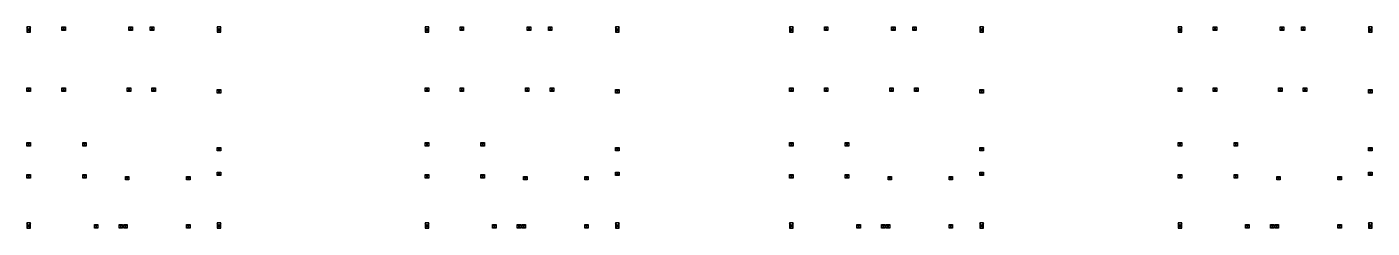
# Model space of a CAD drawing. Header units: inches. Extents: x -1202 to 6886, y 16 to 1359.
# Drawn here: x 3077 to 6886, y 72 to 643 of the extents above; entities that cross this region are included whole.
import ezdxf

# ---------------------------------------------------------------- set-up
doc = ezdxf.new("R2010")
doc.units = ezdxf.units.IN
doc.header["$MEASUREMENT"] = 0

msp = doc.modelspace()

# ---------------------------------------------------------------- linework, layer by layer
at = {"color": 5}
for p, q in [((3086.6, 628), (3076.6, 643)), ((3086.6, 643), (3076.6, 628)), ((3625.6, 628), (3615.6, 643)), ((3625.6, 643), (3615.6, 628)), ((4214.3, 628), (4204.3, 643)), ((4214.3, 643), (4204.3, 628)), ((4753.3, 628), (4743.3, 643)), ((4753.3, 643), (4743.3, 628)), ((5246.1, 628), (5236.1, 643)), ((5246.1, 643), (5236.1, 628)), ((5785.1, 628), (5775.1, 643)), ((5785.1, 643), (5775.1, 628)), ((6346.9, 628), (6336.9, 643)), ((6346.9, 643), (6336.9, 628)), ((6885.9, 628), (6875.9, 643)), ((6885.9, 643), (6875.9, 628)), ((3086.6, 72), (3076.6, 87)), ((3086.6, 87), (3076.6, 72)), ((3625.6, 72), (3615.6, 87)), ((3625.6, 87), (3615.6, 72)), ((4214.3, 72), (4204.3, 87)), ((4214.3, 87), (4204.3, 72)), ((4753.3, 72), (4743.3, 87)), ((4753.3, 87), (4743.3, 72)), ((5246.1, 72), (5236.1, 87)), ((5246.1, 87), (5236.1, 72)), ((5785.1, 72), (5775.1, 87)), ((5785.1, 87), (5775.1, 72)), ((6346.9, 72), (6336.9, 87)), ((6346.9, 87), (6336.9, 72)), ((6885.9, 72), (6875.9, 87)), ((6885.9, 87), (6875.9, 72))]:
    msp.add_line(p, q, dxfattribs=at)
at = {"color": 1}
for p, q in [((3185.6, 643), (3175.6, 633)), ((3175.6, 643), (3185.6, 633)), ((3375.6, 643), (3365.6, 633)), ((3365.6, 643), (3375.6, 633)), ((3435.6, 643), (3425.6, 633)), ((3425.6, 643), (3435.6, 633)), ((4313.3, 643), (4303.3, 633)), ((4303.3, 643), (4313.3, 633)), ((4503.3, 643), (4493.3, 633)), ((4493.3, 643), (4503.3, 633)), ((4563.3, 643), (4553.3, 633)), ((4553.3, 643), (4563.3, 633)), ((5345.1, 643), (5335.1, 633)), ((5335.1, 643), (5345.1, 633)), ((5535.1, 643), (5525.1, 633)), ((5525.1, 643), (5535.1, 633)), ((5595.1, 643), (5585.1, 633)), ((5585.1, 643), (5595.1, 633)), ((6445.9, 643), (6435.9, 633)), ((6435.9, 643), (6445.9, 633)), ((6635.9, 643), (6625.9, 633)), ((6625.9, 643), (6635.9, 633)), ((6695.9, 643), (6685.9, 633)), ((6685.9, 643), (6695.9, 633)), ((3086.6, 470), (3076.6, 460)), ((3076.6, 470), (3086.6, 460)), ((3185.6, 470), (3175.6, 460)), ((3175.6, 470), (3185.6, 460)), ((3370.6, 470), (3360.6, 460)), ((3360.6, 470), (3370.6, 460)), ((3440.6, 470), (3430.6, 460)), ((3430.6, 470), (3440.6, 460)), ((3625.6, 465), (3615.6, 455)), ((3615.6, 465), (3625.6, 455)), ((4214.3, 470), (4204.3, 460)), ((4204.3, 470), (4214.3, 460)), ((4313.3, 470), (4303.3, 460)), ((4303.3, 470), (4313.3, 460)), ((4498.3, 470), (4488.3, 460)), ((4488.3, 470), (4498.3, 460)), ((4568.3, 470), (4558.3, 460)), ((4558.3, 470), (4568.3, 460)), ((4753.3, 465), (4743.3, 455)), ((4743.3, 465), (4753.3, 455)), ((5246.1, 470), (5236.1, 460)), ((5236.1, 470), (5246.1, 460)), ((5345.1, 470), (5335.1, 460)), ((5335.1, 470), (5345.1, 460)), ((5530.1, 470), (5520.1, 460)), ((5520.1, 470), (5530.1, 460)), ((5600.1, 470), (5590.1, 460)), ((5590.1, 470), (5600.1, 460)), ((5785.1, 465), (5775.1, 455)), ((5775.1, 465), (5785.1, 455)), ((6346.9, 470), (6336.9, 460)), ((6336.9, 470), (6346.9, 460)), ((6445.9, 470), (6435.9, 460)), ((6435.9, 470), (6445.9, 460)), ((6630.9, 470), (6620.9, 460)), ((6620.9, 470), (6630.9, 460)), ((6700.9, 470), (6690.9, 460)), ((6690.9, 470), (6700.9, 460)), ((6885.9, 465), (6875.9, 455)), ((6875.9, 465), (6885.9, 455)), ((3086.6, 314.9), (3076.6, 304.9)), ((3076.6, 314.9), (3086.6, 304.9)), ((3244.6, 314.9), (3234.6, 304.9)), ((3234.6, 314.9), (3244.6, 304.9)), ((4214.3, 314.9), (4204.3, 304.9)), ((4204.3, 314.9), (4214.3, 304.9)), ((4372.3, 314.9), (4362.3, 304.9)), ((4362.3, 314.9), (4372.3, 304.9)), ((5246.1, 314.9), (5236.1, 304.9)), ((5236.1, 314.9), (5246.1, 304.9)), ((5404.1, 314.9), (5394.1, 304.9)), ((5394.1, 314.9), (5404.1, 304.9)), ((6346.9, 314.9), (6336.9, 304.9)), ((6336.9, 314.9), (6346.9, 304.9)), ((6504.9, 314.9), (6494.9, 304.9)), ((6494.9, 314.9), (6504.9, 304.9)), ((3625.6, 301), (3615.6, 291)), ((3615.6, 301), (3625.6, 291)), ((4753.3, 301), (4743.3, 291)), ((4743.3, 301), (4753.3, 291)), ((5785.1, 301), (5775.1, 291)), ((5775.1, 301), (5785.1, 291)), ((6885.9, 301), (6875.9, 291)), ((6875.9, 301), (6885.9, 291)), ((3625.6, 231), (3615.6, 221)), ((3615.6, 231), (3625.6, 221)), ((4753.3, 231), (4743.3, 221)), ((4743.3, 231), (4753.3, 221)), ((5785.1, 231), (5775.1, 221)), ((5775.1, 231), (5785.1, 221)), ((6885.9, 231), (6875.9, 221)), ((6875.9, 231), (6885.9, 221)), ((3086.6, 224), (3076.6, 214)), ((3076.6, 224), (3086.6, 214)), ((3244.6, 224), (3234.6, 214)), ((3234.6, 224), (3244.6, 214)), ((3365.6, 219), (3355.6, 209)), ((3355.6, 219), (3365.6, 209)), ((3538.6, 219), (3528.6, 209)), ((3528.6, 219), (3538.6, 209)), ((4214.3, 224), (4204.3, 214)), ((4204.3, 224), (4214.3, 214)), ((4372.3, 224), (4362.3, 214)), ((4362.3, 224), (4372.3, 214)), ((4493.3, 219), (4483.3, 209)), ((4483.3, 219), (4493.3, 209)), ((4666.3, 219), (4656.3, 209)), ((4656.3, 219), (4666.3, 209)), ((5246.1, 224), (5236.1, 214)), ((5236.1, 224), (5246.1, 214)), ((5404.1, 224), (5394.1, 214)), ((5394.1, 224), (5404.1, 214)), ((5525.1, 219), (5515.1, 209)), ((5515.1, 219), (5525.1, 209)), ((5698.1, 219), (5688.1, 209)), ((5688.1, 219), (5698.1, 209)), ((6346.9, 224), (6336.9, 214)), ((6336.9, 224), (6346.9, 214)), ((6504.9, 224), (6494.9, 214)), ((6494.9, 224), (6504.9, 214)), ((6625.9, 219), (6615.9, 209)), ((6615.9, 219), (6625.9, 209)), ((6798.9, 219), (6788.9, 209)), ((6788.9, 219), (6798.9, 209)), ((3277.6, 82), (3267.6, 72)), ((3267.6, 82), (3277.6, 72)), ((3347.6, 82), (3337.6, 72)), ((3337.6, 82), (3347.6, 72)), ((3360.6, 82), (3350.6, 72)), ((3350.6, 82), (3360.6, 72)), ((3538.6, 82), (3528.6, 72)), ((3528.6, 82), (3538.6, 72)), ((4405.3, 82), (4395.3, 72)), ((4395.3, 82), (4405.3, 72)), ((4475.3, 82), (4465.3, 72)), ((4465.3, 82), (4475.3, 72)), ((4488.3, 82), (4478.3, 72)), ((4478.3, 82), (4488.3, 72)), ((4666.3, 82), (4656.3, 72)), ((4656.3, 82), (4666.3, 72)), ((5437.1, 82), (5427.1, 72)), ((5427.1, 82), (5437.1, 72)), ((5507.1, 82), (5497.1, 72)), ((5497.1, 82), (5507.1, 72)), ((5520.1, 82), (5510.1, 72)), ((5510.1, 82), (5520.1, 72)), ((5698.1, 82), (5688.1, 72)), ((5688.1, 82), (5698.1, 72)), ((6537.9, 82), (6527.9, 72)), ((6527.9, 82), (6537.9, 72)), ((6607.9, 82), (6597.9, 72)), ((6597.9, 82), (6607.9, 72)), ((6620.9, 82), (6610.9, 72)), ((6610.9, 82), (6620.9, 72)), ((6798.9, 82), (6788.9, 72)), ((6788.9, 82), (6798.9, 72))]:
    msp.add_line(p, q, dxfattribs=at)
at = {"color": 5}
for points in [[(3076.6, 628), (3086.6, 628), (3086.6, 643), (3076.6, 643)], [(3615.6, 628), (3625.6, 628), (3625.6, 643), (3615.6, 643)], [(4204.3, 628), (4214.3, 628), (4214.3, 643), (4204.3, 643)], [(4743.3, 628), (4753.3, 628), (4753.3, 643), (4743.3, 643)], [(5236.1, 628), (5246.1, 628), (5246.1, 643), (5236.1, 643)], [(5775.1, 628), (5785.1, 628), (5785.1, 643), (5775.1, 643)], [(6336.9, 628), (6346.9, 628), (6346.9, 643), (6336.9, 643)], [(6875.9, 628), (6885.9, 628), (6885.9, 643), (6875.9, 643)], [(3076.6, 72), (3086.6, 72), (3086.6, 87), (3076.6, 87)], [(3615.6, 72), (3625.6, 72), (3625.6, 87), (3615.6, 87)], [(4204.3, 72), (4214.3, 72), (4214.3, 87), (4204.3, 87)], [(4743.3, 72), (4753.3, 72), (4753.3, 87), (4743.3, 87)], [(5236.1, 72), (5246.1, 72), (5246.1, 87), (5236.1, 87)], [(5775.1, 72), (5785.1, 72), (5785.1, 87), (5775.1, 87)], [(6336.9, 72), (6346.9, 72), (6346.9, 87), (6336.9, 87)], [(6875.9, 72), (6885.9, 72), (6885.9, 87), (6875.9, 87)]]:
    msp.add_lwpolyline(points, close=True, dxfattribs=at)
at = {"color": 1}
for points in [[(3185.6, 633), (3175.6, 633), (3175.6, 643), (3185.6, 643)], [(3375.6, 633), (3365.6, 633), (3365.6, 643), (3375.6, 643)], [(3435.6, 633), (3425.6, 633), (3425.6, 643), (3435.6, 643)], [(4313.3, 633), (4303.3, 633), (4303.3, 643), (4313.3, 643)], [(4503.3, 633), (4493.3, 633), (4493.3, 643), (4503.3, 643)], [(4563.3, 633), (4553.3, 633), (4553.3, 643), (4563.3, 643)], [(5345.1, 633), (5335.1, 633), (5335.1, 643), (5345.1, 643)], [(5535.1, 633), (5525.1, 633), (5525.1, 643), (5535.1, 643)], [(5595.1, 633), (5585.1, 633), (5585.1, 643), (5595.1, 643)], [(6445.9, 633), (6435.9, 633), (6435.9, 643), (6445.9, 643)], [(6635.9, 633), (6625.9, 633), (6625.9, 643), (6635.9, 643)], [(6695.9, 633), (6685.9, 633), (6685.9, 643), (6695.9, 643)], [(3086.6, 460), (3076.6, 460), (3076.6, 470), (3086.6, 470)], [(3185.6, 460), (3175.6, 460), (3175.6, 470), (3185.6, 470)], [(3370.6, 460), (3360.6, 460), (3360.6, 470), (3370.6, 470)], [(3440.6, 460), (3430.6, 460), (3430.6, 470), (3440.6, 470)], [(3625.6, 455), (3615.6, 455), (3615.6, 465), (3625.6, 465)], [(4214.3, 460), (4204.3, 460), (4204.3, 470), (4214.3, 470)], [(4313.3, 460), (4303.3, 460), (4303.3, 470), (4313.3, 470)], [(4498.3, 460), (4488.3, 460), (4488.3, 470), (4498.3, 470)], [(4568.3, 460), (4558.3, 460), (4558.3, 470), (4568.3, 470)], [(4753.3, 455), (4743.3, 455), (4743.3, 465), (4753.3, 465)], [(5246.1, 460), (5236.1, 460), (5236.1, 470), (5246.1, 470)], [(5345.1, 460), (5335.1, 460), (5335.1, 470), (5345.1, 470)], [(5530.1, 460), (5520.1, 460), (5520.1, 470), (5530.1, 470)], [(5600.1, 460), (5590.1, 460), (5590.1, 470), (5600.1, 470)], [(5785.1, 455), (5775.1, 455), (5775.1, 465), (5785.1, 465)], [(6346.9, 460), (6336.9, 460), (6336.9, 470), (6346.9, 470)], [(6445.9, 460), (6435.9, 460), (6435.9, 470), (6445.9, 470)], [(6630.9, 460), (6620.9, 460), (6620.9, 470), (6630.9, 470)], [(6700.9, 460), (6690.9, 460), (6690.9, 470), (6700.9, 470)], [(6885.9, 455), (6875.9, 455), (6875.9, 465), (6885.9, 465)], [(3086.6, 304.9), (3076.6, 304.9), (3076.6, 314.9), (3086.6, 314.9)], [(3244.6, 304.9), (3234.6, 304.9), (3234.6, 314.9), (3244.6, 314.9)], [(4214.3, 304.9), (4204.3, 304.9), (4204.3, 314.9), (4214.3, 314.9)], [(4372.3, 304.9), (4362.3, 304.9), (4362.3, 314.9), (4372.3, 314.9)], [(5246.1, 304.9), (5236.1, 304.9), (5236.1, 314.9), (5246.1, 314.9)], [(5404.1, 304.9), (5394.1, 304.9), (5394.1, 314.9), (5404.1, 314.9)], [(6346.9, 304.9), (6336.9, 304.9), (6336.9, 314.9), (6346.9, 314.9)], [(6504.9, 304.9), (6494.9, 304.9), (6494.9, 314.9), (6504.9, 314.9)], [(3625.6, 291), (3615.6, 291), (3615.6, 301), (3625.6, 301)], [(4753.3, 291), (4743.3, 291), (4743.3, 301), (4753.3, 301)], [(5785.1, 291), (5775.1, 291), (5775.1, 301), (5785.1, 301)], [(6885.9, 291), (6875.9, 291), (6875.9, 301), (6885.9, 301)], [(3625.6, 221), (3615.6, 221), (3615.6, 231), (3625.6, 231)], [(4753.3, 221), (4743.3, 221), (4743.3, 231), (4753.3, 231)], [(5785.1, 221), (5775.1, 221), (5775.1, 231), (5785.1, 231)], [(6885.9, 221), (6875.9, 221), (6875.9, 231), (6885.9, 231)], [(3086.6, 214), (3076.6, 214), (3076.6, 224), (3086.6, 224)], [(3244.6, 214), (3234.6, 214), (3234.6, 224), (3244.6, 224)], [(3365.6, 209), (3355.6, 209), (3355.6, 219), (3365.6, 219)], [(3538.6, 209), (3528.6, 209), (3528.6, 219), (3538.6, 219)], [(4214.3, 214), (4204.3, 214), (4204.3, 224), (4214.3, 224)], [(4372.3, 214), (4362.3, 214), (4362.3, 224), (4372.3, 224)], [(4493.3, 209), (4483.3, 209), (4483.3, 219), (4493.3, 219)], [(4666.3, 209), (4656.3, 209), (4656.3, 219), (4666.3, 219)], [(5246.1, 214), (5236.1, 214), (5236.1, 224), (5246.1, 224)], [(5404.1, 214), (5394.1, 214), (5394.1, 224), (5404.1, 224)], [(5525.1, 209), (5515.1, 209), (5515.1, 219), (5525.1, 219)], [(5698.1, 209), (5688.1, 209), (5688.1, 219), (5698.1, 219)], [(6346.9, 214), (6336.9, 214), (6336.9, 224), (6346.9, 224)], [(6504.9, 214), (6494.9, 214), (6494.9, 224), (6504.9, 224)], [(6625.9, 209), (6615.9, 209), (6615.9, 219), (6625.9, 219)], [(6798.9, 209), (6788.9, 209), (6788.9, 219), (6798.9, 219)], [(3277.6, 72), (3267.6, 72), (3267.6, 82), (3277.6, 82)], [(3347.6, 72), (3337.6, 72), (3337.6, 82), (3347.6, 82)], [(3360.6, 72), (3350.6, 72), (3350.6, 82), (3360.6, 82)], [(3538.6, 72), (3528.6, 72), (3528.6, 82), (3538.6, 82)], [(4405.3, 72), (4395.3, 72), (4395.3, 82), (4405.3, 82)], [(4475.3, 72), (4465.3, 72), (4465.3, 82), (4475.3, 82)], [(4488.3, 72), (4478.3, 72), (4478.3, 82), (4488.3, 82)], [(4666.3, 72), (4656.3, 72), (4656.3, 82), (4666.3, 82)], [(5437.1, 72), (5427.1, 72), (5427.1, 82), (5437.1, 82)], [(5507.1, 72), (5497.1, 72), (5497.1, 82), (5507.1, 82)], [(5520.1, 72), (5510.1, 72), (5510.1, 82), (5520.1, 82)], [(5698.1, 72), (5688.1, 72), (5688.1, 82), (5698.1, 82)], [(6537.9, 72), (6527.9, 72), (6527.9, 82), (6537.9, 82)], [(6607.9, 72), (6597.9, 72), (6597.9, 82), (6607.9, 82)], [(6620.9, 72), (6610.9, 72), (6610.9, 82), (6620.9, 82)], [(6798.9, 72), (6788.9, 72), (6788.9, 82), (6798.9, 82)]]:
    msp.add_lwpolyline(points, close=True, dxfattribs=at)

doc.saveas('drawing.dxf')
